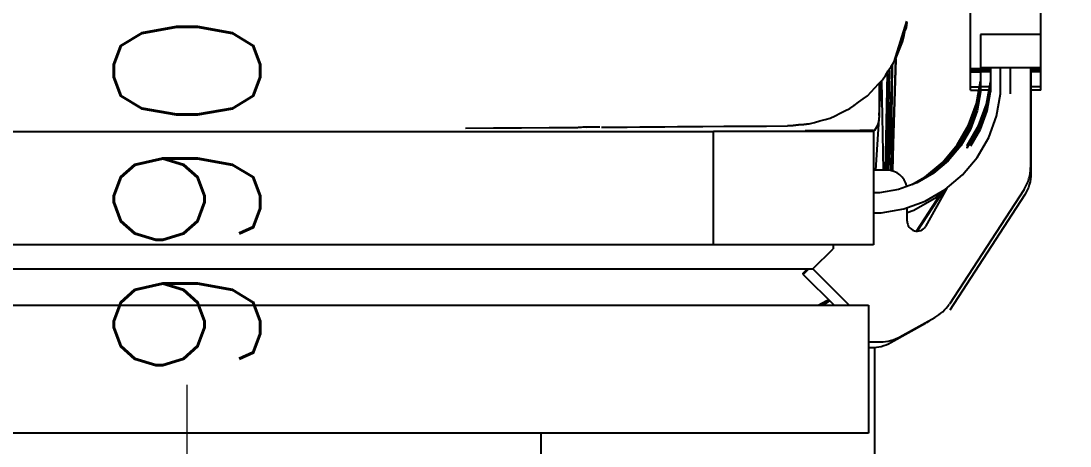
# Model space of a CAD drawing. Header units: millimetres. Extents: x 3552052 to 4144896, y -707811 to -630695.
# Drawn here: x 3660961 to 3661679, y -695305 to -695014 of the extents above; entities that cross this region are included whole.
import ezdxf

# ---------------------------------------------------------------- set-up
doc = ezdxf.new("R2010")
doc.units = ezdxf.units.MM
doc.header["$LTSCALE"] = 6
doc.header["$MEASUREMENT"] = 0
doc.layers.get('Defpoints').update_dxf_attribs({"linetype": 'CONTINUOUS', "lineweight": 0})
doc.layers.add('ELE-4M UPS P.SB', color=3, linetype='CONTINUOUS', lineweight=0)
doc.layers.add('EQP', color=6, linetype='CONTINUOUS', lineweight=0)
doc.styles.add('ROMANS', font='romans.shx')
doc.dimstyles.new('AEPL1', dxfattribs={"dimtxt": 100, "dimasz": 75, "dimexe": 25, "dimexo": 50, "dimtad": 0, "dimdec": 0, "dimtxsty": 'ROMANS', "dimcen": 2.5, "dimclrd": 7, "dimclre": 7, "dimclrt": 7, "dimadec": 0, "dimazin": 0, "dimtfac": 1, "dimtdec": 0, "dimtmove": 0, "dimatfit": 3, "dimfxl": 1, "dimlwd": 0, "dimlwe": 0, "dimarcsym": 0})

# ---------------------------------------------------------------- blocks, each defined once
blk = doc.blocks.new('*D154')
at = {"layer": 'Defpoints', "color": 0, "transparency": 16777216}
for p in [(3661188.34, -694638.94), (3661074.88, -695628.94), (3661188.34, -695628.94)]:
    blk.add_point(p, dxfattribs=at)
at = {"layer": 'ELE-4M UPS P.SB', "color": 7, "lineweight": 0, "transparency": 16777216}
for p, q in [((3661138.34, -694638.94), (3661049.88, -694638.94)), ((3661074.88, -694713.94), (3661074.88, -695004.75)), ((3661074.88, -695553.94), (3661074.88, -695263.14)), ((3661138.34, -695628.94), (3661049.88, -695628.94))]:
    blk.add_line(p, q, dxfattribs=at)
at = {"layer": 'ELE-4M UPS P.SB', "color": 7, "transparency": 16777216}
for points in [[(3661062.38, -694713.94), (3661087.38, -694713.94), (3661074.88, -694638.94)], [(3661062.38, -695553.94), (3661087.38, -695553.94), (3661074.88, -695628.94)]]:
    blk.add_solid(points, dxfattribs=at)
at = {"layer": 'ELE-4M UPS P.SB', "color": 7, "lineweight": -3, "transparency": 16777216, "insert": (3661074.88, -695133.94), "char_height": 100, "attachment_point": 5, "rotation": 90, "style": 'ROMANS'}
blk.add_mtext('990', dxfattribs=at)
blk = doc.blocks.new('*D155')
at = {"layer": 'Defpoints', "color": 0, "transparency": 16777216}
for p in [(3661656.82, -694558.94), (3661656.82, -695628.94), (3661788.62, -695628.94)]:
    blk.add_point(p, dxfattribs=at)
at = {"layer": 'ELE-4M UPS P.SB', "color": 7, "lineweight": 0, "transparency": 16777216}
for p, q in [((3661706.82, -694558.94), (3661813.62, -694558.94)), ((3661788.62, -694633.94), (3661788.62, -694924.27)), ((3661788.62, -695553.94), (3661788.62, -695263.62)), ((3661706.82, -695628.94), (3661813.62, -695628.94))]:
    blk.add_line(p, q, dxfattribs=at)
at = {"layer": 'ELE-4M UPS P.SB', "color": 7, "transparency": 16777216}
for points in [[(3661776.12, -694633.94), (3661801.12, -694633.94), (3661788.62, -694558.94)], [(3661776.12, -695553.94), (3661801.12, -695553.94), (3661788.62, -695628.94)]]:
    blk.add_solid(points, dxfattribs=at)
at = {"layer": 'ELE-4M UPS P.SB', "color": 7, "lineweight": -3, "transparency": 16777216, "insert": (3661788.62, -695093.94), "char_height": 100, "attachment_point": 5, "rotation": 90, "style": 'ROMANS'}
blk.add_mtext('1070', dxfattribs=at)

msp = doc.modelspace()

# ---------------------------------------------------------------- linework, layer by layer
at = {"layer": 'EQP', "lineweight": -3}
for p, q in [((3661610.7, -695023.51), (3661610.7, -694743.56)), ((3661658.82, -695023.51), (3661658.82, -694743.56)), ((3661558.65, -695042.09), (3661567.32, -695014.32)), ((3661567.14, -695015.19), (3661566.83, -695018.54)), ((3661566.83, -695018.54), (3661566.03, -695020.53)), ((3661610.7, -695046.27), (3661610.7, -695023.51)), ((3661617.57, -695023.51), (3661617.57, -695046.27)), ((3661658.82, -695023.51), (3661617.57, -695023.51)), ((3661658.82, -695046.27), (3661658.82, -695023.51)), ((3661559.6, -695039.83), (3661559.69, -695040.33)), ((3661554.34, -695116.36), (3661555.47, -695046.96)), ((3661554.95, -695116.44), (3661557.21, -695044.3)), ((3661557.28, -695044.18), (3661556.4, -695116.63)), ((3661559.69, -695040.33), (3661559.54, -695039.97)), ((3661559.54, -695039.97), (3661559.69, -695040.33)), ((3661559.69, -695040.33), (3661559.54, -695039.97)), ((3661610.7, -695046.57), (3661610.7, -695046.23)), ((3661610.7, -695047.83), (3661610.7, -695046.57)), ((3661610.7, -695046.57), (3661617.57, -695046.57)), ((3661617.57, -695046.23), (3661617.57, -695062.69)), ((3661617.57, -695046.23), (3661617.57, -695046.57)), ((3661658.82, -695046.27), (3661617.57, -695046.27)), ((3661617.57, -695046.57), (3661617.57, -695047.83)), ((3661624.4, -695046.57), (3661617.57, -695046.57)), ((3661624.4, -695046.23), (3661624.4, -695062.69)), ((3661631.32, -695063.9), (3661631.32, -695046.23)), ((3661638.15, -695063.9), (3661638.15, -695046.23)), ((3661651.92, -695046.23), (3661651.92, -695114.43)), ((3661658.82, -695046.57), (3661651.92, -695046.57)), ((3661658.82, -695046.57), (3661658.82, -695046.23)), ((3661658.82, -695047.83), (3661658.82, -695046.57)), ((3661553.75, -695050), (3661552.49, -695116.28)), ((3661553.06, -695116.28), (3661555.35, -695047.14)), ((3661610.7, -695048.01), (3661617.57, -695048.01)), ((3661610.7, -695049.03), (3661610.7, -695048.15)), ((3661610.7, -695059.33), (3661610.7, -695048.98)), ((3661610.7, -695049.03), (3661617.57, -695049.03)), ((3661624.4, -695048.01), (3661617.57, -695048.01)), ((3661617.57, -695048.15), (3661617.57, -695049.03)), ((3661617.57, -695048.98), (3661617.57, -695059.33)), ((3661624.4, -695049.03), (3661617.57, -695049.03)), ((3661658.82, -695048.01), (3661651.92, -695048.01)), ((3661658.82, -695049.03), (3661651.92, -695049.03)), ((3661652.17, -695048.98), (3661652.17, -695118.41)), ((3661658.82, -695049.03), (3661658.82, -695048.15)), ((3661658.82, -695059.33), (3661658.82, -695048.98)), ((3661548.37, -695078.86), (3661549.76, -695055.35)), ((3661548.37, -695056.87), (3661548.37, -695080.15)), ((3661549.89, -695055.21), (3661551.01, -695116.28)), ((3661610.7, -695061.48), (3661610.7, -695059.33)), ((3661610.7, -695059.33), (3661616.86, -695059.33)), ((3661610.7, -695061.48), (3661616.48, -695061.48)), ((3661614.86, -695070.7), (3661617.57, -695055.3)), ((3661617.57, -695055.78), (3661614.86, -695071.18)), ((3661617.57, -695057.18), (3661614.86, -695072.58)), ((3661617.57, -695057.66), (3661614.86, -695073.06)), ((3661617.57, -695059.33), (3661617.57, -695061.48)), ((3661623.71, -695059.33), (3661617.57, -695059.33)), ((3661623.33, -695061.48), (3661617.57, -695061.48)), ((3661624.4, -695055.44), (3661621.71, -695070.7)), ((3661621.71, -695071.18), (3661624.4, -695055.92)), ((3661621.71, -695072.58), (3661624.4, -695057.32)), ((3661621.71, -695073.06), (3661624.4, -695057.8)), ((3661658.82, -695059.33), (3661652.17, -695059.33)), ((3661658.82, -695061.48), (3661652.17, -695061.48)), ((3661658.82, -695061.48), (3661658.82, -695059.33)), ((3661617.57, -695062.69), (3661615.28, -695075.72)), ((3661622.1, -695075.72), (3661624.4, -695062.69)), ((3661628.61, -695079.3), (3661631.32, -695063.9)), ((3661531.27, -695071.9), (3661530.85, -695072.23)), ((3661609.51, -695085.39), (3661614.86, -695070.7)), ((3661614.86, -695071.18), (3661609.51, -695085.87)), ((3661614.86, -695072.58), (3661609.51, -695087.27)), ((3661614.86, -695073.06), (3661609.51, -695087.75)), ((3661615.28, -695075.72), (3661610.75, -695088.16)), ((3661614.86, -695071.18), (3661614.86, -695070.7)), ((3661614.86, -695073.06), (3661614.86, -695072.58)), ((3661621.71, -695070.7), (3661616.36, -695085.39)), ((3661616.36, -695085.87), (3661621.71, -695071.18)), ((3661616.36, -695087.27), (3661621.71, -695072.58)), ((3661616.36, -695087.75), (3661621.71, -695073.06)), ((3661617.57, -695088.16), (3661622.1, -695075.72)), ((3661621.71, -695071.18), (3661621.71, -695070.7)), ((3661546.15, -695116.28), (3661548.23, -695081.21)), ((3661623.26, -695093.99), (3661628.61, -695079.3)), ((3660775.73, -695089.77), (3661435.04, -695089.77)), ((3661341.7, -695086.97), (3661342.23, -695086.95)), ((3661348.23, -695086.72), (3661349.24, -695086.69)), ((3661349.24, -695086.69), (3661350.53, -695086.71)), ((3661358.3, -695086.84), (3661358.8, -695086.85)), ((3661435.04, -695089.77), (3661435.04, -695089.65)), ((3661435.04, -695089.65), (3661544.39, -695089.65)), ((3661435.04, -695167.47), (3661435.04, -695089.77)), ((3661544.39, -695089.65), (3661544.39, -695088.72)), ((3661544.39, -695089.65), (3661544.39, -695167.35)), ((3661601.69, -695098.94), (3661609.51, -695085.39)), ((3661609.51, -695085.87), (3661601.69, -695099.42)), ((3661609.51, -695087.27), (3661601.69, -695100.82)), ((3661609.51, -695087.75), (3661601.69, -695101.3)), ((3661610.75, -695088.16), (3661604.13, -695099.62)), ((3661616.36, -695085.39), (3661608.54, -695098.94)), ((3661608.54, -695099.42), (3661616.36, -695085.87)), ((3661608.54, -695100.82), (3661616.36, -695087.27)), ((3661608.54, -695101.3), (3661616.36, -695087.75)), ((3661609.51, -695085.87), (3661609.51, -695085.39)), ((3661609.51, -695087.75), (3661609.51, -695087.27)), ((3661610.96, -695099.62), (3661617.57, -695088.16)), ((3661616.36, -695085.87), (3661616.36, -695085.39)), ((3661616.36, -695087.75), (3661616.36, -695087.27)), ((3661615.44, -695107.54), (3661623.26, -695093.99)), ((3661591.64, -695110.92), (3661601.69, -695098.94)), ((3661601.69, -695099.42), (3661591.64, -695111.4)), ((3661601.69, -695100.82), (3661591.64, -695112.79)), ((3661601.69, -695101.3), (3661592.12, -695112.7)), ((3661604.13, -695099.62), (3661595.63, -695109.76)), ((3661601.69, -695099.42), (3661601.69, -695098.94)), ((3661601.69, -695101.3), (3661601.69, -695100.82)), ((3661608.54, -695099.42), (3661608.54, -695098.94)), ((3661608.54, -695101.3), (3661608.54, -695100.82)), ((3661579.66, -695120.97), (3661591.64, -695110.92)), ((3661591.64, -695111.4), (3661579.66, -695121.45)), ((3661595.63, -695109.76), (3661585.49, -695118.26)), ((3661591.64, -695111.4), (3661591.64, -695110.92)), ((3661605.39, -695119.52), (3661615.44, -695107.54)), ((3661553.72, -695116.28), (3661544.39, -695116.28)), ((3661585.49, -695118.26), (3661574.03, -695124.88)), ((3661591.64, -695112.79), (3661584.31, -695118.94)), ((3661591.64, -695113.1), (3661591.64, -695112.79)), ((3661574.03, -695124.88), (3661561.6, -695129.4)), ((3661570.94, -695126), (3661579.66, -695120.97)), ((3661579.66, -695121.45), (3661573.19, -695125.19)), ((3661579.66, -695121.45), (3661579.66, -695120.97)), ((3661593.41, -695129.57), (3661605.39, -695119.52)), ((3661548.57, -695131.7), (3661544.39, -695131.7)), ((3661561.6, -695129.4), (3661548.57, -695131.7)), ((3661573.82, -695157.95), (3661590.62, -695132.08)), ((3661591.82, -695131.07), (3661574.35, -695157.97)), ((3661579.87, -695137.39), (3661593.41, -695129.57)), ((3661594.64, -695128.53), (3661580.11, -695154.87)), ((3661587.58, -695134.63), (3661594.47, -695128.85)), ((3661647.49, -695129.4), (3661596.44, -695208.01)), ((3661565.17, -695142.74), (3661579.87, -695137.39)), ((3661571.95, -695143.65), (3661587.58, -695134.63)), ((3661647.73, -695133.39), (3661596.69, -695211.99)), ((3661544.39, -695145.45), (3661549.77, -695145.45)), ((3661549.77, -695145.45), (3661565.17, -695142.74)), ((3661567.47, -695151.12), (3661567.47, -695141.9)), ((3661567.47, -695145.28), (3661571.95, -695143.65)), ((3661435.04, -695167.47), (3660775.73, -695167.47)), ((3661544.39, -695167.35), (3661435.04, -695167.35)), ((3661516.79, -695167.35), (3661516.79, -695170.08)), ((3661503.04, -695183.83), (3661516.79, -695170.08)), ((3660700.86, -695183.83), (3661503.04, -695183.83)), ((3661496.43, -695186.79), (3661499.39, -695183.83)), ((3661500.23, -695183.83), (3661496.43, -695187.63)), ((3661496.43, -695187.63), (3661496.43, -695186.79)), ((3661496.43, -695187.63), (3661517.51, -695208.71)), ((3661502.94, -695183.83), (3661527.82, -695208.71)), ((3660655.53, -695208.71), (3661540.96, -695208.71)), ((3661514.43, -695205.63), (3661509.92, -695208.71)), ((3661540.96, -695208.71), (3661540.96, -695296.26)), ((3661562.57, -695230.3), (3661586.41, -695217.09)), ((3661556.24, -695234.28), (3661580.08, -695221.07)), ((3661540.96, -695237.73), (3661542.91, -695237.73)), ((3661542.55, -695233.75), (3661549.24, -695233.75)), ((3661545.38, -695313.9), (3661545.38, -695237.41)), ((3661540.96, -695296.26), (3660655.53, -695296.26)), ((3661316.86, -695296.26), (3661316.86, -695313.9))]:
    msp.add_line(p, q, dxfattribs=at)
at = {"layer": 'EQP', "lineweight": -3, "flags": 128}
for points in [[(3661564.38, -695028.49), (3661565.11, -695024.94), (3661565.85, -695021.4), (3661566.59, -695017.86), (3661567.32, -695014.32)], [(3661558.65, -695042.09), (3661560.08, -695038.69), (3661561.51, -695035.29), (3661562.95, -695031.89), (3661564.38, -695028.49)], [(3661550.5, -695054.54), (3661552.54, -695051.43), (3661554.58, -695048.32), (3661556.61, -695045.2), (3661558.65, -695042.09)], [(3661557.2, -695116.73), (3661557.8, -695098.25), (3661558.75, -695069.29), (3661559.69, -695040.33)], [(3661559.69, -695040.33), (3661558.81, -695069.29), (3661557.93, -695098.25), (3661557.37, -695116.78)], [(3661557.37, -695116.78), (3661557.93, -695098.25), (3661558.81, -695069.29), (3661559.69, -695040.5)], [(3661559.69, -695040.5), (3661558.81, -695069.29), (3661557.93, -695098.25), (3661557.37, -695116.78)], [(3661559.42, -695040.34), (3661559.49, -695040.34), (3661559.56, -695040.34), (3661559.62, -695040.33), (3661559.69, -695040.33)], [(3661540.3, -695065.28), (3661542.85, -695062.6), (3661545.4, -695059.91), (3661547.95, -695057.23), (3661550.5, -695054.54)], [(3661528.26, -695074.09), (3661531.27, -695071.89), (3661534.28, -695069.69), (3661537.29, -695067.49), (3661540.3, -695065.28)], [(3661514.89, -695080.58), (3661518.23, -695078.96), (3661521.57, -695077.33), (3661524.92, -695075.71), (3661528.26, -695074.09)], [(3661500.53, -695084.6), (3661504.12, -695083.6), (3661507.71, -695082.59), (3661511.3, -695081.58), (3661514.89, -695080.58)], [(3661265.41, -695087.44), (3661284.48, -695087.33), (3661303.55, -695087.21), (3661322.63, -695087.09), (3661341.7, -695086.97)], [(3661346.69, -695086.84), (3661345.63, -695086.89), (3661344.57, -695086.95), (3661343.52, -695087), (3661342.46, -695087.06)], [(3661354.34, -695086.78), (3661352.43, -695086.8), (3661350.51, -695086.81), (3661348.6, -695086.82), (3661346.69, -695086.84)], [(3661357.12, -695086.79), (3661356.66, -695086.79), (3661355.5, -695086.79), (3661354.34, -695086.78)], [(3661358.8, -695086.85), (3661367.4, -695086.79), (3661376, -695086.72), (3661384.6, -695086.66), (3661393.2, -695086.59)], [(3661393.2, -695086.59), (3661401.79, -695086.52), (3661410.39, -695086.45), (3661418.98, -695086.38), (3661427.58, -695086.31)], [(3661427.58, -695086.31), (3661442.11, -695086.23), (3661456.65, -695086.15), (3661471.18, -695086.08), (3661485.71, -695086)], [(3661500.53, -695084.6), (3661496.82, -695084.95), (3661493.12, -695085.3), (3661489.41, -695085.65), (3661485.71, -695086)], [(3661485.71, -695086), (3661489.41, -695085.65), (3661493.12, -695085.3), (3661496.82, -695084.95), (3661500.53, -695084.6)], [(3661506.58, -695208.71), (3661512.63, -695205.51), (3661513.59, -695205.01)], [(3661514.35, -695205.55), (3661510.07, -695208.37), (3661509.56, -695208.71)]]:
    msp.add_lwpolyline(points, dxfattribs=at)
at = {"layer": 'EQP', "lineweight": -3}
for centre, radius, start, end in [((3661534.62, -695080.15), 13.75, 315.36102, 0), ((3661553.72, -695130.03), 13.75, 11.09991, 90), ((3661624.42, -695114.43), 27.5, 327, 0), ((3661574.35, -695151.12), 6.88, 180, 327), ((3661573.08, -695193.03), 27.5, 299, 327), ((3661542.55, -695223.43), 10.31, 261.06455, 270), ((3661549.24, -695206.25), 27.5, 270, 299)]:
    msp.add_arc(centre, radius, start, end, dxfattribs=at)
for centre, major_axis, ratio, start_param, end_param in [((3661489.39, -695088.72), (55, 0), 0.008727, 4.86236, 5.809577), ((3661489.39, -695088.72), (-55, 0), 0.008727, 2.671622, 3.141593), ((3661566.75, -695197.01), (27.5, 0), 0.999962, 5.218534, 5.341275), ((3661542.91, -695210.23), (-27.5, 0), 0.999962, 1.570796, 2.076942)]:
    msp.add_ellipse(centre, major_axis=major_axis, ratio=ratio, start_param=start_param, end_param=end_param, dxfattribs=at)
at = {"layer": 'EQP', "lineweight": -3, "extrusion": (0, 0, -1)}
msp.add_ellipse((3661624.67, -695118.41), major_axis=(-27.5, 0), ratio=0.999962, start_param=3.141593, end_param=3.717551, dxfattribs=at)

# ---------------------------------------------------------------- dimensions: what is measured, and where the dimension line sits
at = {"layer": 'ELE-4M UPS P.SB', "color": 0, "lineweight": -3}
for base, p1, p2, picture, middle in [((3661788.62, -695628.94), (3661656.82, -694558.94), (3661656.82, -695628.94), '*D155', (3661788.62, -695093.94)), ((3661074.88, -695628.94), (3661188.34, -694638.94), (3661188.34, -695628.94), '*D154', (3661074.88, -695133.94))]:
    dim = msp.add_linear_dim(base=base, p1=p1, p2=p2, angle=90, dimstyle='AEPL1', dxfattribs=at)
    dim.commit()
    dim.dimension.update_dxf_attribs({"geometry": picture, "text_midpoint": middle})

doc.saveas('drawing.dxf')
